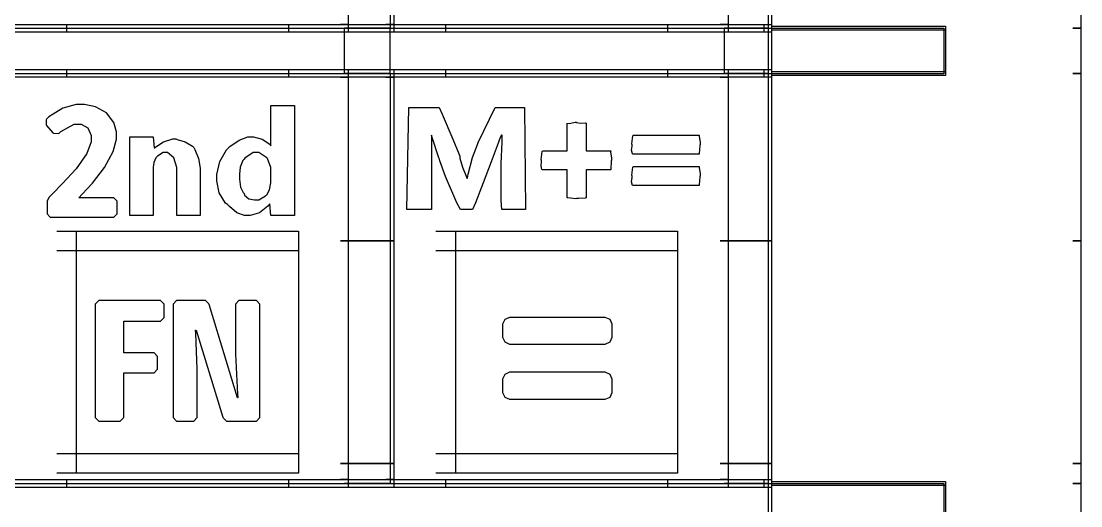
# Model space of a CAD drawing. Extents: x 1.97 to 9.39, y 0.66 to 7.28.
# Drawn here: x 7.222 to 9.097, y 3.086 to 3.944 of the extents above; entities that cross this region are included whole.
import ezdxf

# ---------------------------------------------------------------- set-up
doc = ezdxf.new("R2010")
doc.units = 0
doc.layers.get('0').update_dxf_attribs({"linetype": 'CONTINUOUS'})

msp = doc.modelspace()

# ---------------------------------------------------------------- linework, layer by layer
at = {"color": 0}
for points in [[(7.78678, 3.96669), (7.80067, 3.96669), (7.80067, 3.93821), (7.78678, 3.93821)], [(7.86735, 3.96669), (7.88124, 3.96669), (7.88124, 3.93821), (7.86735, 3.93821)], [(8.45904, 3.96669), (8.47293, 3.96669), (8.47293, 3.93821), (8.45904, 3.93821)], [(8.53614, 3.96669), (8.55003, 3.96669), (8.55003, 3.92432), (8.53614, 3.92432)], [(9.08333, 3.96669), (9.09722, 3.96669), (9.09722, 3.93126), (9.08333, 3.93126)], [(7.19721, 3.93821), (7.30208, 3.93821), (7.30208, 3.92432), (7.19721, 3.92432)], [(7.30208, 3.93821), (7.69515, 3.93821), (7.69515, 3.92432), (7.30208, 3.92432)], [(7.69515, 3.93821), (7.80067, 3.93821), (7.80067, 3.92432), (7.69515, 3.92432)], [(7.78678, 3.93821), (7.88124, 3.93821), (7.88124, 3.92432), (7.78678, 3.92432)], [(7.86735, 3.93821), (7.97293, 3.93821), (7.97293, 3.92432), (7.86735, 3.92432)], [(7.97293, 3.93821), (8.366, 3.93821), (8.366, 3.92432), (7.97293, 3.92432)], [(8.366, 3.93821), (8.47293, 3.93821), (8.47293, 3.92432), (8.366, 3.92432)], [(8.45904, 3.93821), (8.53614, 3.93821), (8.53614, 3.92432), (8.45904, 3.92432)], [(8.53614, 3.93821), (8.55003, 3.93821), (8.55003, 3.84446), (8.53614, 3.84446)], [(8.55003, 3.93474), (8.85764, 3.93474), (8.85764, 3.92779), (8.55003, 3.92779)], [(8.85069, 3.93474), (8.85764, 3.93474), (8.85764, 3.84793), (8.85069, 3.84793)], [(9.08333, 3.93126), (9.09722, 3.93126), (9.09722, 3.8514), (9.08333, 3.8514)], [(7.19721, 3.85835), (7.30208, 3.85835), (7.30208, 3.84446), (7.19721, 3.84446)], [(7.30208, 3.85835), (7.69515, 3.85835), (7.69515, 3.84446), (7.30208, 3.84446)], [(7.69515, 3.85835), (7.80067, 3.85835), (7.80067, 3.84446), (7.69515, 3.84446)], [(7.78678, 3.85835), (7.88124, 3.85835), (7.88124, 3.84446), (7.78678, 3.84446)], [(7.78678, 3.84446), (7.80067, 3.84446), (7.80067, 3.55485), (7.78678, 3.55485)], [(7.86735, 3.85835), (7.97293, 3.85835), (7.97293, 3.84446), (7.86735, 3.84446)], [(7.86735, 3.84446), (7.88124, 3.84446), (7.88124, 3.55485), (7.86735, 3.55485)], [(7.97293, 3.85835), (8.366, 3.85835), (8.366, 3.84446), (7.97293, 3.84446)], [(8.366, 3.85835), (8.47293, 3.85835), (8.47293, 3.84446), (8.366, 3.84446)], [(8.45904, 3.85835), (8.53614, 3.85835), (8.53614, 3.84446), (8.45904, 3.84446)], [(8.45904, 3.84446), (8.47293, 3.84446), (8.47293, 3.55485), (8.45904, 3.55485)], [(8.53614, 3.85835), (8.55003, 3.85835), (8.55003, 3.55485), (8.53614, 3.55485)], [(8.55003, 3.85487), (8.85764, 3.85487), (8.85764, 3.84793), (8.55003, 3.84793)], [(9.08333, 3.8514), (9.09722, 3.8514), (9.09722, 3.55485), (9.08333, 3.55485)], [(7.28472, 3.57221), (7.31944, 3.57221), (7.31944, 3.14378), (7.28472, 3.14378)], [(7.28472, 3.57221), (7.71251, 3.57221), (7.71251, 3.53749), (7.28472, 3.53749)], [(7.67779, 3.57221), (7.71251, 3.57221), (7.71251, 3.14378), (7.67779, 3.14378)], [(7.95557, 3.57221), (7.99029, 3.57221), (7.99029, 3.14378), (7.95557, 3.14378)], [(7.95557, 3.57221), (8.38336, 3.57221), (8.38336, 3.53749), (7.95557, 3.53749)], [(8.34864, 3.57221), (8.38336, 3.57221), (8.38336, 3.14378), (8.34864, 3.14378)], [(7.78678, 3.55485), (7.80067, 3.55485), (7.80067, 3.16114), (7.78678, 3.16114)], [(7.86735, 3.55485), (7.88124, 3.55485), (7.88124, 3.16114), (7.86735, 3.16114)], [(8.45904, 3.55485), (8.47293, 3.55485), (8.47293, 3.16114), (8.45904, 3.16114)], [(8.53614, 3.55485), (8.55003, 3.55485), (8.55003, 3.16114), (8.53614, 3.16114)], [(9.08333, 3.55485), (9.09722, 3.55485), (9.09722, 3.16114), (9.08333, 3.16114)], [(7.28472, 3.1785), (7.71251, 3.1785), (7.71251, 3.14378), (7.28472, 3.14378)], [(7.95557, 3.1785), (8.38336, 3.1785), (8.38336, 3.14378), (7.95557, 3.14378)], [(7.78678, 3.16114), (7.80067, 3.16114), (7.80067, 3.13265), (7.78678, 3.13265)], [(7.86735, 3.16114), (7.88124, 3.16114), (7.88124, 3.13265), (7.86735, 3.13265)], [(8.45904, 3.16114), (8.47293, 3.16114), (8.47293, 3.13265), (8.45904, 3.13265)], [(8.53614, 3.16114), (8.55003, 3.16114), (8.55003, 3.11876), (8.53614, 3.11876)], [(9.08333, 3.16114), (9.09722, 3.16114), (9.09722, 3.12571), (9.08333, 3.12571)], [(7.19721, 3.13265), (7.30208, 3.13265), (7.30208, 3.11876), (7.19721, 3.11876)], [(7.30208, 3.13265), (7.69515, 3.13265), (7.69515, 3.11876), (7.30208, 3.11876)], [(7.69515, 3.13265), (7.80067, 3.13265), (7.80067, 3.11876), (7.69515, 3.11876)], [(7.78678, 3.13265), (7.88124, 3.13265), (7.88124, 3.11876), (7.78678, 3.11876)], [(7.86735, 3.13265), (7.97293, 3.13265), (7.97293, 3.11876), (7.86735, 3.11876)], [(7.97293, 3.13265), (8.366, 3.13265), (8.366, 3.11876), (7.97293, 3.11876)], [(8.366, 3.13265), (8.47293, 3.13265), (8.47293, 3.11876), (8.366, 3.11876)], [(8.45904, 3.13265), (8.53614, 3.13265), (8.53614, 3.11876), (8.45904, 3.11876)], [(8.53614, 3.13265), (8.55003, 3.13265), (8.55003, 3.03961), (8.53614, 3.03961)], [(8.55003, 3.12918), (8.85764, 3.12918), (8.85764, 3.12224), (8.55003, 3.12224)], [(8.85069, 3.12918), (8.85764, 3.12918), (8.85764, 3.04308), (8.85069, 3.04308)], [(9.08333, 3.12571), (9.09722, 3.12571), (9.09722, 3.04656), (9.08333, 3.04656)]]:
    msp.add_lwpolyline(points, dxfattribs=at)
at = {"color": 254}
for points in [[(7.79372, 3.96669), (7.875, 3.96669), (7.875, 3.93126), (7.79372, 3.93126)], [(8.46599, 3.96669), (8.54372, 3.96669), (8.54372, 3.93126), (8.46599, 3.93126)], [(7.20415, 3.93126), (7.79372, 3.93126), (7.79372, 3.85069), (7.20415, 3.85069)], [(7.79372, 3.93126), (7.87429, 3.93126), (7.87429, 3.8514), (7.79372, 3.8514)], [(7.87429, 3.93126), (8.46599, 3.93126), (8.46599, 3.85069), (7.87429, 3.85069)], [(8.46599, 3.93126), (8.54372, 3.93126), (8.54372, 3.8514), (8.46599, 3.8514)], [(7.79372, 3.8514), (7.875, 3.8514), (7.875, 3.55485), (7.79372, 3.55485)], [(8.46599, 3.8514), (8.54372, 3.8514), (8.54372, 3.55485), (8.46599, 3.55485)], [(7.79372, 3.55485), (7.875, 3.55485), (7.875, 3.16114), (7.79372, 3.16114)], [(8.46599, 3.55485), (8.54372, 3.55485), (8.54372, 3.16114), (8.46599, 3.16114)], [(7.79372, 3.16114), (7.875, 3.16114), (7.875, 3.12571), (7.79372, 3.12571)], [(8.46599, 3.16114), (8.54372, 3.16114), (8.54372, 3.12571), (8.46599, 3.12571)], [(6.4521, 3.12571), (8.54372, 3.12571), (8.54372, 3.04585), (6.4521, 3.04585)]]:
    msp.add_lwpolyline(points, dxfattribs=at)
at = {"color": 7}
for points in [[(8.54372, 3.93126), (8.85488, 3.93126), (8.85488, 3.85069), (8.54372, 3.85069)], [(8.54372, 3.12571), (8.85488, 3.12571), (8.85488, 3.04585), (8.54372, 3.04585)]]:
    msp.add_lwpolyline(points, dxfattribs=at)
at = {"color": 13}
for points in [[(7.38417, 3.63113), (7.32363, 3.63113), (7.32986, 3.63747), (7.34799, 3.65712), (7.36947, 3.68474), (7.38471, 3.71326), (7.39057, 3.73503), (7.39057, 3.74224), (7.39057, 3.74778), (7.38601, 3.76426), (7.37315, 3.78131), (7.35325, 3.79226), (7.33388, 3.79611), (7.32747, 3.79611), (7.31939, 3.79611), (7.29531, 3.78976), (7.271, 3.77468), (7.26693, 3.77029), (7.26617, 3.76942), (7.26622, 3.76036), (7.26693, 3.75944), (7.27806, 3.74636), (7.27886, 3.7455), (7.28808, 3.74501), (7.28917, 3.74582), (7.29204, 3.74837), (7.31592, 3.76139), (7.32389, 3.76139), (7.32781, 3.76139), (7.33957, 3.75478), (7.34554, 3.7416), (7.34554, 3.73719), (7.34554, 3.73036), (7.338, 3.70979), (7.31928, 3.68246), (7.29514, 3.65625), (7.27724, 3.63829), (7.27138, 3.63222), (7.27072, 3.63157), (7.26779, 3.625), (7.26779, 3.62278), (7.26779, 3.60499), (7.26779, 3.60308), (7.27339, 3.59722), (7.27528, 3.59722), (7.38417, 3.59722), (7.38607, 3.59722), (7.39193, 3.60308), (7.39193, 3.60499), (7.39193, 3.62332), (7.39193, 3.62528), (7.38607, 3.63113), (7.38417, 3.63113)], [(7.38417, 3.63113), (7.32363, 3.63113), (7.32986, 3.63747), (7.34799, 3.65712), (7.36947, 3.68474), (7.38471, 3.71326), (7.39057, 3.73503), (7.39057, 3.74224), (7.39057, 3.74778), (7.38601, 3.76426), (7.37315, 3.78131), (7.35325, 3.79226), (7.33388, 3.79611), (7.32747, 3.79611), (7.31939, 3.79611), (7.29531, 3.78976), (7.271, 3.77468), (7.26693, 3.77029), (7.26617, 3.76942), (7.26622, 3.76036), (7.26693, 3.75944), (7.27806, 3.74636), (7.27886, 3.7455), (7.28808, 3.74501), (7.28917, 3.74582), (7.29204, 3.74837), (7.31592, 3.76139), (7.32389, 3.76139), (7.32781, 3.76139), (7.33957, 3.75478), (7.34554, 3.7416), (7.34554, 3.73719), (7.34554, 3.73036), (7.338, 3.70979), (7.31928, 3.68246), (7.29514, 3.65625), (7.27724, 3.63829), (7.27138, 3.63222), (7.27072, 3.63157), (7.26779, 3.625), (7.26779, 3.62278), (7.26779, 3.60499), (7.26779, 3.60308), (7.27339, 3.59722), (7.27528, 3.59722), (7.38417, 3.59722), (7.38607, 3.59722), (7.39193, 3.60308), (7.39193, 3.60499), (7.39193, 3.62332), (7.39193, 3.62528), (7.38607, 3.63113), (7.38417, 3.63113)], [(7.38417, 3.63113), (7.32363, 3.63113), (7.32986, 3.63747), (7.34799, 3.65712), (7.36947, 3.68474), (7.38471, 3.71326), (7.39057, 3.73503), (7.39057, 3.74224), (7.39057, 3.74778), (7.38601, 3.76426), (7.37315, 3.78131), (7.35325, 3.79226), (7.33388, 3.79611), (7.32747, 3.79611), (7.31939, 3.79611), (7.29531, 3.78976), (7.271, 3.77468), (7.26693, 3.77029), (7.26617, 3.76942), (7.26622, 3.76036), (7.26693, 3.75944), (7.27806, 3.74636), (7.27886, 3.7455), (7.28808, 3.74501), (7.28917, 3.74582), (7.29204, 3.74837), (7.31592, 3.76139), (7.32389, 3.76139), (7.32781, 3.76139), (7.33957, 3.75478), (7.34554, 3.7416), (7.34554, 3.73719), (7.34554, 3.73036), (7.338, 3.70979), (7.31928, 3.68246), (7.29514, 3.65625), (7.27724, 3.63829), (7.27138, 3.63222), (7.27072, 3.63157), (7.26779, 3.625), (7.26779, 3.62278), (7.26779, 3.60499), (7.26779, 3.60308), (7.27339, 3.59722), (7.27528, 3.59722), (7.38417, 3.59722), (7.38607, 3.59722), (7.39193, 3.60308), (7.39193, 3.60499), (7.39193, 3.62332), (7.39193, 3.62528), (7.38607, 3.63113), (7.38417, 3.63113)], [(7.6639, 3.79443), (7.70557, 3.79443), (7.70557, 3.63992), (7.70557, 3.63433), (7.70557, 3.61746), (7.70557, 3.60439), (7.70557, 3.59999), (7.6639, 3.59999), (7.66217, 3.62061), (7.66174, 3.62061), (7.65858, 3.61664), (7.64382, 3.60433), (7.62728, 3.59999), (7.62181, 3.59999), (7.61724, 3.59999), (7.60374, 3.60476), (7.59044, 3.61594), (7.58729, 3.61908), (7.58356, 3.62185), (7.57226, 3.64025), (7.56842, 3.66118), (7.56842, 3.66813), (7.56825, 3.67247), (7.57319, 3.69547), (7.58524, 3.71636), (7.5886, 3.71957), (7.59125, 3.72211), (7.60753, 3.73301), (7.62294, 3.73888), (7.6281, 3.73888), (7.63319, 3.73888), (7.64854, 3.73497), (7.66168, 3.72586), (7.66347, 3.72325), (7.6639, 3.72325), (7.6639, 3.79443)], [(7.4139, 3.59999), (7.4139, 3.69439), (7.4139, 3.70551), (7.4139, 3.73058), (7.4139, 3.73888), (7.45557, 3.73888), (7.45751, 3.71978), (7.45839, 3.71978), (7.46035, 3.72168), (7.47396, 3.73042), (7.49024, 3.7354), (7.49571, 3.7354), (7.49794, 3.73454), (7.51187, 3.73031), (7.52522, 3.72276), (7.52718, 3.72021), (7.52892, 3.71696), (7.53564, 3.70096), (7.5389, 3.68354), (7.5389, 3.67768), (7.5389, 3.59999), (7.49724, 3.59999), (7.49724, 3.67899), (7.49724, 3.68474), (7.49208, 3.70188), (7.48062, 3.7111), (7.47683, 3.7111), (7.47314, 3.7111), (7.46317, 3.70497), (7.46208, 3.70372), (7.46044, 3.70199), (7.45638, 3.69396), (7.45557, 3.68549), (7.45557, 3.68267), (7.45557, 3.59999), (7.4139, 3.59999)], [(7.6639, 3.66162), (7.6639, 3.67942), (7.6639, 3.68511), (7.65793, 3.70074), (7.65674, 3.70221), (7.65494, 3.70329), (7.64225, 3.7111), (7.63807, 3.7111), (7.63265, 3.7111), (7.61768, 3.70133), (7.61638, 3.69938), (7.61436, 3.69732), (7.60932, 3.68571), (7.60835, 3.67301), (7.60835, 3.66878), (7.60835, 3.66417), (7.61029, 3.65022), (7.61501, 3.64068), (7.61638, 3.63883), (7.61703, 3.63612), (7.62472, 3.62918), (7.63456, 3.62776), (7.63786, 3.62776), (7.64231, 3.62776), (7.65429, 3.6345), (7.65565, 3.63579), (7.65653, 3.6365), (7.66108, 3.6454), (7.6639, 3.65761), (7.6639, 3.66162)]]:
    msp.add_lwpolyline(points, close=True, dxfattribs=at)
at = {"color": 222}
for points in [[(8.07269, 3.6104), (8.07156, 3.62663), (8.07112, 3.692), (8.07292, 3.72976), (8.07292, 3.74235), (8.07206, 3.74235), (8.06982, 3.73768), (8.06407, 3.72314), (8.05365, 3.69515), (8.03965, 3.65782), (8.02567, 3.62224), (8.02083, 3.6104), (7.99914, 3.6104), (7.99317, 3.62256), (7.9731, 3.66906), (7.963, 3.69689), (7.96203, 3.6996), (7.96099, 3.70188), (7.94922, 3.73801), (7.94792, 3.74235), (7.94792, 3.74235), (7.94792, 3.73161), (7.94792, 3.69933), (7.94808, 3.6754), (7.94814, 3.67182), (7.94814, 3.6104), (7.90451, 3.6104), (7.90799, 3.79096), (7.96181, 3.79096), (7.96679, 3.7794), (7.98589, 3.73475), (7.99701, 3.70779), (7.99804, 3.70503), (7.99832, 3.70139), (8.0031, 3.68571), (8.00933, 3.66976), (8.01042, 3.66596), (8.01172, 3.66596), (8.01286, 3.67301), (8.02089, 3.70275), (8.02929, 3.72542), (8.0306, 3.72889), (8.06054, 3.79096), (8.11285, 3.79096), (8.11458, 3.6104), (8.07269, 3.6104)], [(8.18793, 3.68067), (8.14432, 3.68067), (8.14328, 3.68104), (8.14188, 3.6875), (8.14258, 3.69493), (8.14258, 3.69737), (8.14199, 3.69879), (8.14399, 3.71294), (8.14432, 3.71431), (8.18793, 3.71431), (8.18793, 3.76335), (8.18837, 3.76269), (8.19482, 3.76324), (8.20215, 3.76508), (8.20464, 3.76508), (8.20486, 3.76421), (8.21137, 3.76303), (8.22017, 3.76367), (8.22157, 3.76335), (8.22157, 3.71431), (8.26519, 3.71431), (8.26503, 3.71262), (8.26671, 3.70139), (8.26671, 3.6976), (8.26617, 3.69607), (8.2654, 3.68207), (8.26519, 3.68067), (8.22157, 3.68067), (8.22157, 3.6314), (8.21989, 3.63081), (8.20861, 3.62989), (8.20486, 3.62989), (8.2034, 3.62967), (8.18929, 3.63118), (8.18793, 3.6314), (8.18793, 3.68067)], [(8.42176, 3.74208), (8.42176, 3.7404), (8.4235, 3.72917), (8.4235, 3.72537), (8.42307, 3.72385), (8.42204, 3.70985), (8.42176, 3.70844), (8.30479, 3.70844), (8.30371, 3.70882), (8.30225, 3.71528), (8.30328, 3.72271), (8.30328, 3.72515), (8.30246, 3.72657), (8.30453, 3.74072), (8.30479, 3.74208), (8.42176, 3.74208)], [(8.42176, 3.68653), (8.42176, 3.68485), (8.4235, 3.67361), (8.4235, 3.66982), (8.42307, 3.66829), (8.42204, 3.65429), (8.42176, 3.65289), (8.30479, 3.65289), (8.30371, 3.65326), (8.30225, 3.65972), (8.30328, 3.66715), (8.30328, 3.6696), (8.30246, 3.67101), (8.30453, 3.68517), (8.30479, 3.68653), (8.42176, 3.68653)]]:
    msp.add_lwpolyline(points, close=True, dxfattribs=at)
at = {"color": 0}
for points in [[(7.4751, 3.42128), (7.4751, 3.44081), (7.4751, 3.44299), (7.46869, 3.44937), (7.46658, 3.44937), (7.36143, 3.44937), (7.35926, 3.44937), (7.35286, 3.44299), (7.35286, 3.44081), (7.35286, 3.24468), (7.35286, 3.24257), (7.35926, 3.23611), (7.36143, 3.23611), (7.39475, 3.23611), (7.39686, 3.23611), (7.40332, 3.24257), (7.40332, 3.24468), (7.40332, 3.32135), (7.45497, 3.32135), (7.45703, 3.32135), (7.46322, 3.32781), (7.46322, 3.32992), (7.46322, 3.34825), (7.46322, 3.35042), (7.45703, 3.35682), (7.45497, 3.35682), (7.40332, 3.35682), (7.40332, 3.41271), (7.46658, 3.41271), (7.46869, 3.41271), (7.4751, 3.41917), (7.4751, 3.42128)], [(7.49864, 3.23611), (7.52567, 3.23611), (7.52756, 3.23611), (7.53342, 3.24257), (7.53342, 3.24468), (7.53342, 3.32226), (7.53326, 3.32785), (7.53093, 3.39128), (7.53054, 3.39681), (7.53142, 3.39681), (7.57878, 3.24317), (7.5791, 3.24203), (7.5855, 3.23611), (7.58768, 3.23611), (7.63624, 3.23611), (7.63813, 3.23611), (7.64399, 3.24257), (7.64399, 3.24468), (7.64399, 3.44081), (7.64399, 3.44299), (7.63813, 3.44937), (7.63624, 3.44937), (7.60921, 3.44937), (7.60721, 3.44937), (7.60118, 3.44299), (7.60118, 3.44081), (7.60118, 3.36079), (7.6014, 3.35439), (7.60493, 3.28364), (7.60547, 3.27735), (7.60465, 3.27735), (7.55464, 3.44239), (7.55425, 3.44353), (7.54785, 3.44937), (7.54574, 3.44937), (7.49864, 3.44937), (7.49664, 3.44937), (7.49061, 3.44299), (7.49061, 3.44081), (7.49061, 3.24468), (7.49061, 3.24257), (7.49664, 3.23611), (7.49864, 3.23611)], [(8.08876, 3.37207), (8.25293, 3.37207), (8.25569, 3.37207), (8.264, 3.37603), (8.2679, 3.38433), (8.2679, 3.3871), (8.2679, 3.40457), (8.2679, 3.40739), (8.264, 3.41569), (8.25569, 3.4196), (8.25293, 3.4196), (8.08876, 3.4196), (8.08594, 3.4196), (8.07764, 3.41569), (8.07374, 3.40739), (8.07374, 3.40457), (8.07374, 3.3871), (8.07374, 3.38433), (8.07764, 3.37603), (8.08594, 3.37207), (8.08876, 3.37207)], [(8.08876, 3.27458), (8.25293, 3.27458), (8.25569, 3.27458), (8.264, 3.27854), (8.2679, 3.28683), (8.2679, 3.28961), (8.2679, 3.30751), (8.2679, 3.31028), (8.264, 3.31858), (8.25569, 3.32249), (8.25293, 3.32249), (8.08876, 3.32249), (8.08594, 3.32249), (8.07764, 3.31858), (8.07374, 3.31028), (8.07374, 3.30751), (8.07374, 3.28961), (8.07374, 3.28683), (8.07764, 3.27854), (8.08594, 3.27458), (8.08876, 3.27458)]]:
    msp.add_lwpolyline(points, close=True, dxfattribs=at)

doc.saveas('drawing.dxf')
